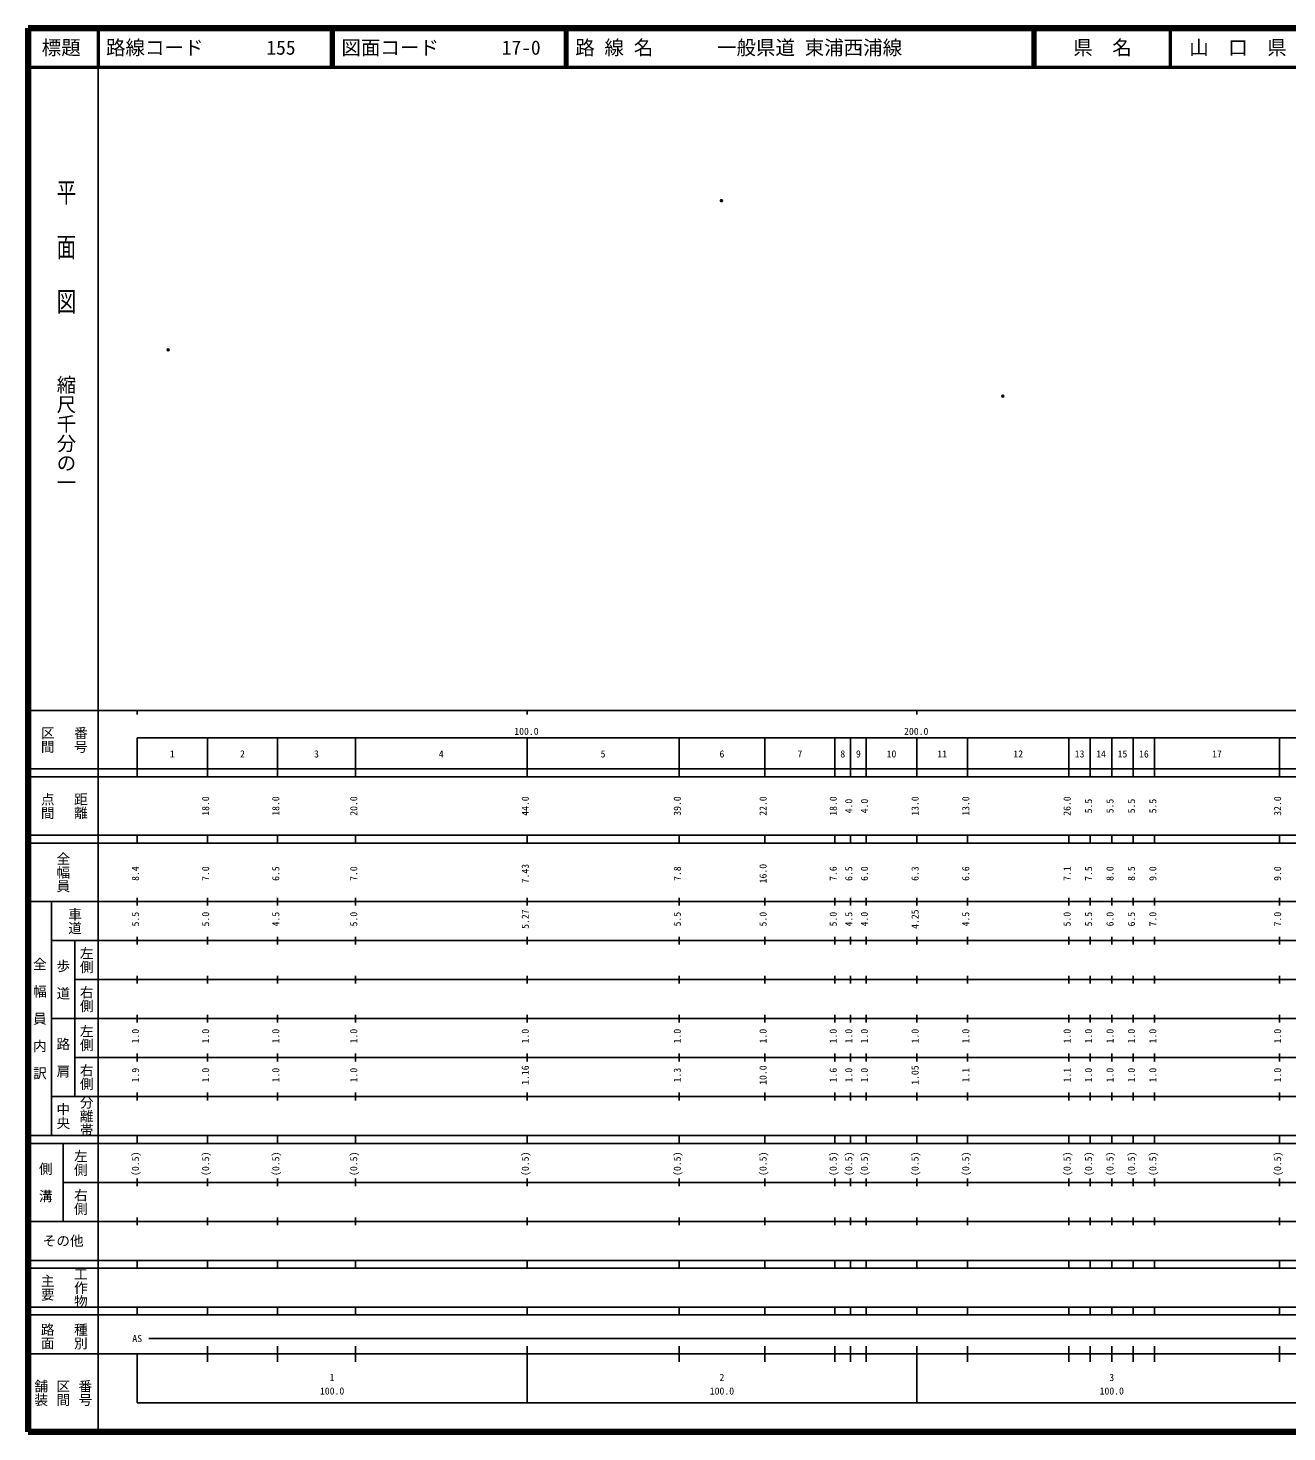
# Model space of a CAD drawing. Units: millimetres on the paper. Extents: x 40 to 680, y 20 to 380.
# Drawn here: x 40 to 362.9, y 20 to 380 of the extents above; entities that cross this region are included whole.
import ezdxf
from ezdxf.enums import TextEntityAlignment as Align

# ---------------------------------------------------------------- set-up
doc = ezdxf.new("R2010")
doc.units = ezdxf.units.MM
doc.header["$PDMODE"] = 32
doc.header["$PDSIZE"] = 0.5
doc.layers.add('M-OTRS', color=6, linetype='Continuous')
doc.layers.add('M-TTL-TXT', color=7, linetype='Continuous')
for name, color, linetype, lineweight in [('M-TTL', 2, 'Continuous', 140), ('M-TTL-BAND', 7, 'Continuous', 25), ('M-TTL-LINE', 7, 'Continuous', 50)]:
    doc.layers.add(name, color=color, linetype=linetype, lineweight=lineweight)
doc.styles.add('@ＭＳ ゴシック', font='')
doc.styles.add('ＭＳ ゴシック', font='')
doc.styles.get('@ＭＳ ゴシック').set_extended_font_data('@MS Gothic')
doc.styles.get('ＭＳ ゴシック').set_extended_font_data('MS Gothic')

msp = doc.modelspace()

# ---------------------------------------------------------------- linework, layer by layer
at = {"layer": 'M-OTRS'}
for p in [(217.874, 335.745), (75.922, 297.524), (290.05, 285.607)]:
    msp.add_point(p, dxfattribs=at)
at = {"layer": 'M-TTL'}
for p, q in [((40, 380), (40, 20)), ((680, 380), (40, 380)), ((40, 20), (680, 20))]:
    msp.add_line(p, q, dxfattribs=at)
at = {"layer": 'M-TTL-BAND'}
for p, q in [((58, 370), (58, 20)), ((40, 205), (579, 205)), ((68, 205), (68, 204)), ((168, 205), (168, 204)), ((268, 205), (268, 204)), ((68, 198), (579, 198)), ((68, 198), (68, 188)), ((86, 188), (86, 198)), ((104, 188), (104, 198)), ((124, 188), (124, 198)), ((168, 188), (168, 198)), ((207, 188), (207, 198)), ((229, 188), (229, 198)), ((247, 188), (247, 198)), ((251, 188), (251, 198)), ((255, 188), (255, 198)), ((268, 188), (268, 198)), ((281, 188), (281, 198)), ((307, 188), (307, 198)), ((312.5, 188), (312.5, 198)), ((318, 188), (318, 198)), ((323.5, 188), (323.5, 198)), ((329, 188), (329, 198)), ((361, 188), (361, 198)), ((40, 190), (579, 190)), ((40, 188), (579, 188)), ((40, 173), (579, 173)), ((68, 171), (68, 173)), ((86, 171), (86, 173)), ((104, 171), (104, 173)), ((124, 171), (124, 173)), ((168, 171), (168, 173)), ((207, 171), (207, 173)), ((229, 171), (229, 173)), ((247, 171), (247, 173)), ((251, 171), (251, 173)), ((255, 171), (255, 173)), ((268, 171), (268, 173)), ((281, 171), (281, 173)), ((307, 171), (307, 173)), ((312.5, 171), (312.5, 173)), ((318, 171), (318, 173)), ((323.5, 171), (323.5, 173)), ((329, 171), (329, 173)), ((361, 171), (361, 173)), ((40, 171), (579, 171)), ((40, 156), (579, 156)), ((46, 96), (46, 156)), ((68, 155), (68, 157)), ((86, 155), (86, 157)), ((104, 155), (104, 157)), ((124, 155), (124, 157)), ((168, 155), (168, 157)), ((207, 155), (207, 157)), ((229, 155), (229, 157)), ((247, 155), (247, 157)), ((251, 155), (251, 157)), ((255, 155), (255, 157)), ((268, 155), (268, 157)), ((281, 155), (281, 157)), ((307, 155), (307, 157)), ((312.5, 155), (312.5, 157)), ((318, 155), (318, 157)), ((323.5, 155), (323.5, 157)), ((329, 155), (329, 157)), ((361, 155), (361, 157)), ((46, 146), (579, 146)), ((52, 146), (52, 106)), ((68, 145), (68, 147)), ((86, 145), (86, 147)), ((104, 145), (104, 147)), ((124, 145), (124, 147)), ((168, 145), (168, 147)), ((207, 145), (207, 147)), ((229, 145), (229, 147)), ((247, 145), (247, 147)), ((251, 145), (251, 147)), ((255, 145), (255, 147)), ((268, 145), (268, 147)), ((281, 145), (281, 147)), ((307, 145), (307, 147)), ((312.5, 145), (312.5, 147)), ((318, 145), (318, 147)), ((323.5, 145), (323.5, 147)), ((329, 145), (329, 147)), ((361, 145), (361, 147)), ((68, 135), (68, 137)), ((86, 135), (86, 137)), ((104, 135), (104, 137)), ((124, 135), (124, 137)), ((168, 135), (168, 137)), ((207, 135), (207, 137)), ((229, 135), (229, 137)), ((247, 135), (247, 137)), ((251, 135), (251, 137)), ((255, 135), (255, 137)), ((268, 135), (268, 137)), ((281, 135), (281, 137)), ((307, 135), (307, 137)), ((312.5, 135), (312.5, 137)), ((318, 135), (318, 137)), ((323.5, 135), (323.5, 137)), ((329, 135), (329, 137)), ((361, 135), (361, 137)), ((52, 136), (579, 136)), ((46, 126), (579, 126)), ((68, 125), (68, 127)), ((86, 125), (86, 127)), ((104, 125), (104, 127)), ((124, 125), (124, 127)), ((168, 125), (168, 127)), ((207, 125), (207, 127)), ((229, 125), (229, 127)), ((247, 125), (247, 127)), ((251, 125), (251, 127)), ((255, 125), (255, 127)), ((268, 125), (268, 127)), ((281, 125), (281, 127)), ((307, 125), (307, 127)), ((312.5, 125), (312.5, 127)), ((318, 125), (318, 127)), ((323.5, 125), (323.5, 127)), ((329, 125), (329, 127)), ((361, 125), (361, 127)), ((52, 116), (579, 116)), ((68, 115), (68, 117)), ((86, 115), (86, 117)), ((104, 115), (104, 117)), ((124, 115), (124, 117)), ((168, 115), (168, 117)), ((207, 115), (207, 117)), ((229, 115), (229, 117)), ((247, 115), (247, 117)), ((251, 115), (251, 117)), ((255, 115), (255, 117)), ((268, 115), (268, 117)), ((281, 115), (281, 117)), ((307, 115), (307, 117)), ((312.5, 115), (312.5, 117)), ((318, 115), (318, 117)), ((323.5, 115), (323.5, 117)), ((329, 115), (329, 117)), ((361, 115), (361, 117)), ((46, 106), (579, 106)), ((68, 105), (68, 107)), ((86, 105), (86, 107)), ((104, 105), (104, 107)), ((124, 105), (124, 107)), ((168, 105), (168, 107)), ((207, 105), (207, 107)), ((229, 105), (229, 107)), ((247, 105), (247, 107)), ((251, 105), (251, 107)), ((255, 105), (255, 107)), ((268, 105), (268, 107)), ((281, 105), (281, 107)), ((307, 105), (307, 107)), ((312.5, 105), (312.5, 107)), ((318, 105), (318, 107)), ((323.5, 105), (323.5, 107)), ((329, 105), (329, 107)), ((361, 105), (361, 107)), ((40, 96), (579, 96)), ((40, 94), (579, 94)), ((49, 94), (49, 74)), ((68, 94), (68, 96)), ((86, 94), (86, 96)), ((104, 94), (104, 96)), ((124, 94), (124, 96)), ((168, 94), (168, 96)), ((207, 94), (207, 96)), ((229, 94), (229, 96)), ((247, 94), (247, 96)), ((251, 94), (251, 96)), ((255, 94), (255, 96)), ((268, 94), (268, 96)), ((281, 94), (281, 96)), ((307, 94), (307, 96)), ((312.5, 94), (312.5, 96)), ((318, 94), (318, 96)), ((323.5, 94), (323.5, 96)), ((329, 94), (329, 96)), ((361, 94), (361, 96)), ((49, 84), (579, 84)), ((68, 83), (68, 85)), ((86, 83), (86, 85)), ((104, 83), (104, 85)), ((124, 83), (124, 85)), ((168, 83), (168, 85)), ((207, 83), (207, 85)), ((229, 83), (229, 85)), ((247, 83), (247, 85)), ((251, 83), (251, 85)), ((255, 83), (255, 85)), ((268, 83), (268, 85)), ((281, 83), (281, 85)), ((307, 83), (307, 85)), ((312.5, 83), (312.5, 85)), ((318, 83), (318, 85)), ((323.5, 83), (323.5, 85)), ((329, 83), (329, 85)), ((361, 83), (361, 85)), ((40, 74), (579, 74)), ((68, 73), (68, 75)), ((86, 73), (86, 75)), ((104, 73), (104, 75)), ((124, 73), (124, 75)), ((168, 73), (168, 75)), ((207, 73), (207, 75)), ((229, 73), (229, 75)), ((247, 73), (247, 75)), ((251, 73), (251, 75)), ((255, 73), (255, 75)), ((268, 73), (268, 75)), ((281, 73), (281, 75)), ((307, 73), (307, 75)), ((312.5, 73), (312.5, 75)), ((318, 73), (318, 75)), ((323.5, 73), (323.5, 75)), ((329, 73), (329, 75)), ((361, 73), (361, 75)), ((40, 64), (579, 64)), ((40, 62), (579, 62)), ((68, 62), (68, 64)), ((86, 62), (86, 64)), ((104, 62), (104, 64)), ((124, 62), (124, 64)), ((168, 62), (168, 64)), ((207, 62), (207, 64)), ((229, 62), (229, 64)), ((247, 62), (247, 64)), ((251, 62), (251, 64)), ((255, 62), (255, 64)), ((268, 62), (268, 64)), ((281, 62), (281, 64)), ((307, 62), (307, 64)), ((312.5, 62), (312.5, 64)), ((318, 62), (318, 64)), ((323.5, 62), (323.5, 64)), ((329, 62), (329, 64)), ((361, 62), (361, 64)), ((40, 52), (579, 52)), ((68, 50), (68, 52)), ((86, 50), (86, 52)), ((104, 50), (104, 52)), ((124, 50), (124, 52)), ((168, 50), (168, 52)), ((207, 50), (207, 52)), ((229, 50), (229, 52)), ((247, 50), (247, 52)), ((251, 50), (251, 52)), ((255, 50), (255, 52)), ((268, 50), (268, 52)), ((281, 50), (281, 52)), ((307, 50), (307, 52)), ((312.5, 50), (312.5, 52)), ((318, 50), (318, 52)), ((323.5, 50), (323.5, 52)), ((329, 50), (329, 52)), ((361, 50), (361, 52)), ((40, 50), (579, 50)), ((71, 44), (565, 44)), ((40, 40), (579, 40)), ((68, 40), (68, 27.5)), ((86, 38), (86, 42)), ((104, 38), (104, 42)), ((124, 38), (124, 42)), ((168, 27.5), (168, 42)), ((207, 38), (207, 42)), ((229, 38), (229, 42)), ((247, 38), (247, 42)), ((251, 38), (251, 42)), ((255, 38), (255, 42)), ((268, 27.5), (268, 42)), ((281, 38), (281, 42)), ((307, 38), (307, 42)), ((312.5, 38), (312.5, 42)), ((318, 38), (318, 42)), ((323.5, 38), (323.5, 42)), ((329, 38), (329, 42)), ((361, 38), (361, 42)), ((68, 27.5), (579, 27.5))]:
    msp.add_line(p, q, dxfattribs=at)
at = {"layer": 'M-TTL-LINE'}
for p, q in [((58, 380), (58, 370)), ((117.75, 380), (117.75, 370)), ((118.25, 380), (118.25, 370)), ((177.75, 380), (177.75, 370)), ((178.25, 380), (178.25, 370)), ((297.75, 380), (297.75, 370)), ((298.25, 380), (298.25, 370)), ((333, 380), (333, 370)), ((40, 370), (680, 370))]:
    msp.add_line(p, q, dxfattribs=at)

# ---------------------------------------------------------------- texts
at = {"layer": 'M-TTL-BAND', "style": '@ＭＳ ゴシック', "width": 1.4}
msp.add_text('平  面  図', height=3.666, rotation=270, dxfattribs=at).set_placement((49.777, 306.475), align=Align.MIDDLE_RIGHT)
at = {"layer": 'M-TTL-BAND', "style": '@ＭＳ ゴシック'}
msp.add_text('縮尺千分の一', height=3.666, rotation=270, dxfattribs=at).set_placement((49.777, 261.03), align=Align.MIDDLE_RIGHT)
for s, p in [('区間', (45, 197.5)), ('番号', (53.5, 197.5)), ('点間', (45, 180.5)), ('距離', (53.5, 180.5)), ('全幅員', (49, 163.5)), ('車道', (52, 151)), ('左側', (55, 141)), ('全\u3000幅\u3000員\u3000内\u3000訳', (43, 126)), ('歩\u3000道', (49, 136)), ('右側', (55, 131)), ('左側', (55, 121)), ('路\u3000肩', (49, 116)), ('右側', (55, 111)), ('分離帯', (55, 101)), ('中央', (49, 101)), ('左側', (53.5, 89)), ('側\u3000溝', (44.5, 84)), ('右側', (53.5, 79)), ('工作物', (53.5, 57)), ('主要', (45, 57)), ('路面', (45, 44.5)), ('種別', (53.5, 44.5)), ('舗装', (43.333, 30)), ('区間', (49, 30)), ('番号', (54.667, 30))]:
    msp.add_text(s, height=2.566, rotation=270, dxfattribs=at).set_placement(p, align=Align.MIDDLE_CENTER)
at = {"layer": 'M-TTL-BAND', "style": 'ＭＳ ゴシック'}
for s, p in [('100.0', (167.844, 198.195)), ('200.0', (267.844, 198.195)), ('1', (77, 192.405)), ('2', (95, 192.405)), ('3', (114, 192.405)), ('4', (146, 192.405)), ('5', (187.5, 192.405)), ('6', (218, 192.405)), ('7', (238, 192.405)), ('8', (249, 192.405)), ('9', (253, 192.405)), ('10', (261.5, 192.405)), ('11', (274.5, 192.405)), ('12', (294, 192.405)), ('13', (309.75, 192.405)), ('14', (315.25, 192.405)), ('15', (320.75, 192.405)), ('16', (326.25, 192.405)), ('17', (345, 192.405)), ('AS', (68, 42.5)), ('1', (118, 32.523)), ('2', (218, 32.523)), ('3', (318, 32.523)), ('100.0', (118, 29.033)), ('100.0', (218, 29.033)), ('100.0', (318, 29.033))]:
    msp.add_text(s, height=1.833, dxfattribs=at).set_placement(p, align=Align.BOTTOM_CENTER)
for s, p in [('18.0', (87, 180.5)), ('18.0', (105, 180.5)), ('20.0', (125, 180.5)), ('44.0', (169, 180.5)), ('39.0', (208, 180.5)), ('22.0', (230, 180.5)), ('18.0', (248, 180.5)), ('4.0', (252, 180.5)), ('4.0', (256, 180.5)), ('13.0', (269, 180.5)), ('13.0', (282, 180.5)), ('26.0', (308, 180.5)), ('5.5', (313.5, 180.5)), ('5.5', (319, 180.5)), ('5.5', (324.5, 180.5)), ('5.5', (330, 180.5)), ('32.0', (362, 180.5)), ('8.4', (69, 163.174)), ('7.0', (87, 163.174)), ('6.5', (105, 163.174)), ('7.0', (125, 163.174)), ('7.43', (169, 163.174)), ('7.8', (208, 163.174)), ('16.0', (230, 163.174)), ('7.6', (248, 163.174)), ('6.5', (252, 163.174)), ('6.0', (256, 163.174)), ('6.3', (269, 163.174)), ('6.6', (282, 163.174)), ('7.1', (308, 163.174)), ('7.5', (313.5, 163.174)), ('8.0', (319, 163.174)), ('8.5', (324.5, 163.174)), ('9.0', (330, 163.174)), ('9.0', (362, 163.174)), ('5.5', (69, 151.5)), ('5.0', (87, 151.5)), ('4.5', (105, 151.5)), ('5.0', (125, 151.5)), ('5.27', (169, 151.5)), ('5.5', (208, 151.5)), ('5.0', (230, 151.5)), ('5.0', (248, 151.5)), ('4.5', (252, 151.5)), ('4.0', (256, 151.5)), ('4.25', (269, 151.5)), ('4.5', (282, 151.5)), ('5.0', (308, 151.5)), ('5.5', (313.5, 151.5)), ('6.0', (319, 151.5)), ('6.5', (324.5, 151.5)), ('7.0', (330, 151.5)), ('7.0', (362, 151.5)), ('1.0', (69, 121.5)), ('1.0', (87, 121.5)), ('1.0', (105, 121.5)), ('1.0', (125, 121.5)), ('1.0', (169, 121.5)), ('1.0', (208, 121.5)), ('1.0', (230, 121.5)), ('1.0', (248, 121.5)), ('1.0', (252, 121.5)), ('1.0', (256, 121.5)), ('1.0', (269, 121.5)), ('1.0', (282, 121.5)), ('1.0', (308, 121.5)), ('1.0', (313.5, 121.5)), ('1.0', (319, 121.5)), ('1.0', (324.5, 121.5)), ('1.0', (330, 121.5)), ('1.0', (362, 121.5)), ('1.9', (69, 111.5)), ('1.0', (87, 111.5)), ('1.0', (105, 111.5)), ('1.0', (125, 111.5)), ('1.16', (169, 111.5)), ('1.3', (208, 111.5)), ('10.0', (230, 111.5)), ('1.6', (248, 111.5)), ('1.0', (252, 111.5)), ('1.0', (256, 111.5)), ('1.05', (269, 111.5)), ('1.1', (282, 111.5)), ('1.1', (308, 111.5)), ('1.0', (313.5, 111.5)), ('1.0', (319, 111.5)), ('1.0', (324.5, 111.5)), ('1.0', (330, 111.5)), ('1.0', (362, 111.5)), ('(0.5)', (69, 88.764)), ('(0.5)', (87, 88.764)), ('(0.5)', (105, 88.764)), ('(0.5)', (125, 88.764)), ('(0.5)', (169, 88.764)), ('(0.5)', (208, 88.764)), ('(0.5)', (230, 88.764)), ('(0.5)', (248, 88.764)), ('(0.5)', (252, 88.764)), ('(0.5)', (256, 88.764)), ('(0.5)', (269, 88.764)), ('(0.5)', (282, 88.764)), ('(0.5)', (308, 88.764)), ('(0.5)', (313.5, 88.764)), ('(0.5)', (319, 88.764)), ('(0.5)', (324.5, 88.764)), ('(0.5)', (330, 88.764)), ('(0.5)', (362, 88.764))]:
    msp.add_text(s, height=1.833, rotation=90, dxfattribs=at).set_placement(p, align=Align.BOTTOM_CENTER)
msp.add_text('その他', height=2.566, dxfattribs=at).set_placement((49, 69), align=Align.MIDDLE_CENTER)
at = {"layer": 'M-TTL-TXT', "style": 'ＭＳ ゴシック'}
for s, p in [('標題', (48.5, 375)), ('県\u3000名', (315.625, 375)), ('山\u3000口\u3000県', (350.375, 375))]:
    msp.add_text(s, height=3.666, dxfattribs=at).set_placement(p, align=Align.MIDDLE_CENTER)
for s, p in [('路線コード', (60, 375)), ('155', (101.142, 375)), ('図面コード', (120.38, 375)), ('17-0', (161.521, 375)), ('路 線 名', (180.38, 375)), ('一般県道 東浦西浦線', (216.734, 375))]:
    msp.add_text(s, height=3.666, dxfattribs=at).set_placement(p, align=Align.MIDDLE_LEFT)

doc.saveas('drawing.dxf')
